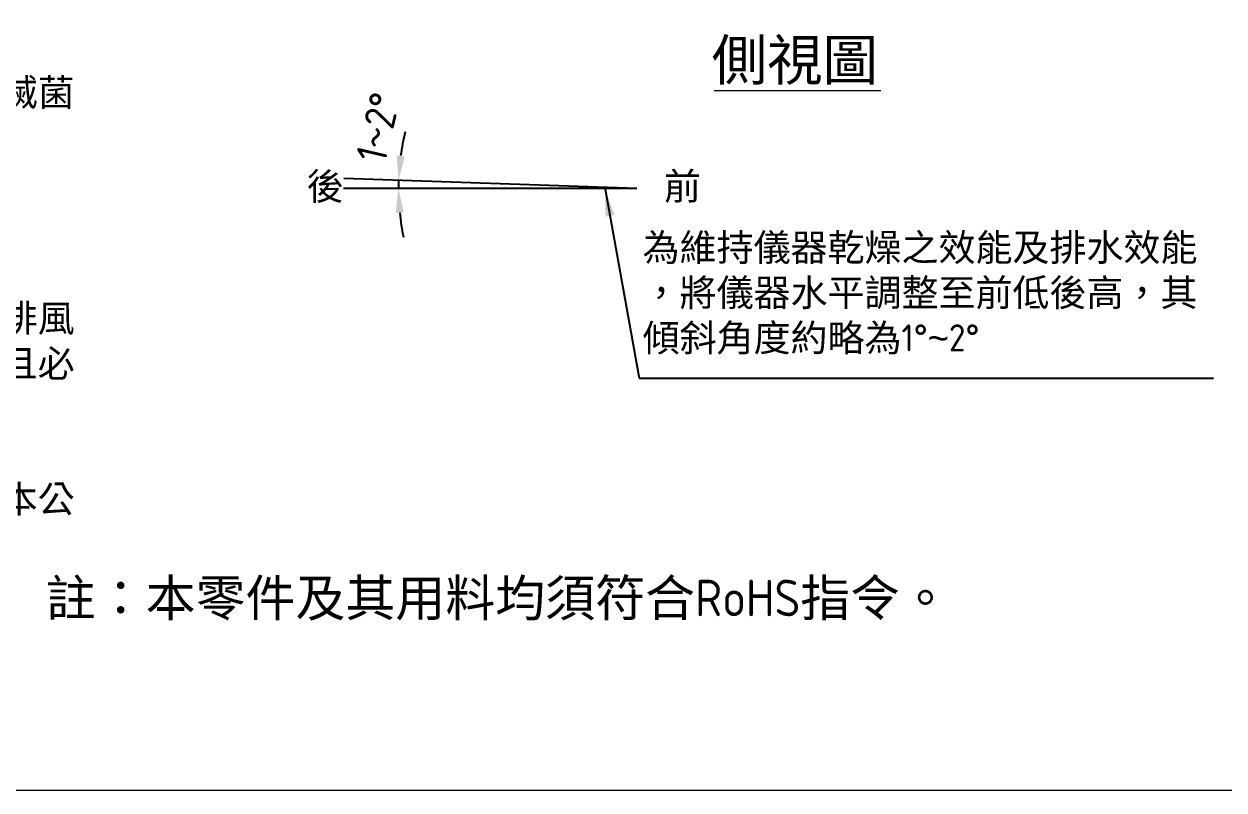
# Model space of a CAD drawing. Header units: millimetres. Extents: x 0 to 16115, y 0 to 11330.
# Drawn here: x 4111 to 8536, y 0 to 2826 of the extents above; entities that cross this region are included whole.
import ezdxf

# ---------------------------------------------------------------- set-up
doc = ezdxf.new("R2010")
doc.units = ezdxf.units.MM
doc.header["$MEASUREMENT"] = 0
doc.layers.get('0').update_dxf_attribs({"lineweight": 25})
doc.layers.add('D', color=3, linetype='Continuous', lineweight=13)
doc.layers.add('F', color=7, linetype='Continuous', lineweight=15)
doc.styles.get("Standard").update_dxf_attribs({"font": 'KAIU.TTF'})
doc.styles.add('STU25', font='isocp2.shx')
doc.dimstyles.new('STU25$2', dxfattribs={"dimscale": 8, "dimtxt": 2.5, "dimasz": 2, "dimexe": 0.6, "dimexo": 1, "dimgap": 1, "dimtad": 1, "dimdec": 0, "dimdsep": 46, "dimtxsty": 'STU25', "dimcen": 2, "dimazin": 2, "dimtfac": 1, "dimtdec": 0, "dimtmove": 0, "dimatfit": 3, "dimfxl": 0, "dimtolj": 1, "dimtzin": 12, "dimarcsym": 0})
doc.dimstyles.new('STU25$7', dxfattribs={"dimscale": 50, "dimtxt": 2.5, "dimasz": 2, "dimexe": 1.25, "dimexo": 0.625, "dimgap": 1, "dimtad": 0, "dimdec": 4, "dimdsep": 46, "dimtxsty": 'STU25', "dimcen": 2.5, "dimazin": 2, "dimtfac": 1, "dimtdec": 4, "dimtmove": 0, "dimatfit": 3, "dimfxl": 0, "dimtolj": 1, "dimtzin": 0, "dimarcsym": 0})

# ---------------------------------------------------------------- blocks, each defined once
blk = doc.blocks.new('*D21')
at = {"layer": 'D', "color": 0, "lineweight": -2}
for start, end in [(166.2581, 172.1291), (178, 180), (185.8709, 191.7419)]:
    blk.add_arc((6370.4, 2218.6), 878.7, start, end, dxfattribs=at)
at = {"layer": 'D', "color": 0}
for points in [[(5514.9, 2337.6), (5485.1, 2340.2), (5492.3, 2249.2)], [(5481.3, 2127.9), (5511.3, 2129.4), (5491.7, 2218.6)]]:
    blk.add_solid(points, dxfattribs=at)
at = {"layer": 'Defpoints', "color": 0}
for p in [(5289.2, 2218.6), (5289.9, 2256.3), (5491.8, 2228.8), (6370.4, 2218.6), (6370.4, 2218.6)]:
    blk.add_point(p, dxfattribs=at)
at = {"layer": 'D', "color": 0, "insert": (5333.2, 2333.9), "char_height": 112.5, "attachment_point": 1, "rotation": 76.8196, "style": 'STU25'}
blk.add_mtext('\\A1;1{\\f標楷體|b0|i0|c136|p65;~}2%%d', dxfattribs=at)

msp = doc.modelspace()

# ---------------------------------------------------------------- linework, layer by layer
at = {"linetype": 'Continuous'}
for q in [(5289.235, 2218.555), (5289.894, 2256.289)]:
    msp.add_line((6370.435, 2218.555), q, dxfattribs=at)
at = {"layer": 'D'}
msp.add_line((6655.569, 2580.793), (7269.901, 2580.793), dxfattribs=at)
at = {"layer": 'F', "color": 6}
msp.add_lwpolyline([(0, 11330), (0, 0), (16115, 0), (16115, 11330)], close=True, dxfattribs=at)

# ---------------------------------------------------------------- texts
at = {"insert": (4191.398, 775.943), "char_height": 135.00867, "attachment_point": 1, "style": 'STU25'}
msp.add_mtext('{\\f標楷體|b0|i0|c136|p65;註：本零件及其用料均須符合}RoHS{\\f標楷體|b0|i0|c136|p65;指令。}', dxfattribs=at)
at = {"layer": 'D', "color": 11, "attachment_point": 1}
for s, insert, char_height in [('重要事項：滅菌區環境條件:\\P-滅菌區的溫、濕度必須控制在40%%DC，85%RH以下\\P-滅菌區的環境控制，與上述第5~5-2項有直接關連，本公司建議\\P 排風系統需由專業公司計算後配管。\\P\\P注意：\\P- 配線至滅菌鍋的電線，必須放置於密封型配管中。\\P- 圖示中的排風系統僅對本滅菌鍋計算熱量散逸，且必須與滅菌\\P  區的空調系統隔離。\\P- 滅菌鍋尺寸:610x915x1200mm (寬x高x深)\\P- 外型尺寸:1740x2073x1230mm (寬x高x深)\\P- 所有的排放標準必須遵照當地法令之要求。\\P- 如果沒有天花夾層者，排風系統就必須安裝於牆壁，且其排風\\P  量必須等同於有飾板的排風量，以便將空氣排出建築物，且必\\P  須加裝柵網。\\P- 本圖所標示的安裝及配管，概由買方負擔。\\P- 假如安裝過程採用非本圖標示的接頭而遭遇問題時，請與本公\\P  司聯繫以便取得技術諮詢服務。\\P- 本圖標示的尺寸蓋以計算至牆的表面為之。\\P- 維修保養區必須要有充足的照明亮度。', (479.111, 3790.417), 100), ('側視圖', (6646.611, 2768.059), 150), ('{\\C3;為維持儀器乾燥之效能及排水效能\\P，將儀器水平調整至前低後高，其\\P傾斜角度約略為\\Fisocp2.shx;1%%D\\f???|b0|i0|c0|p65;~\\Fisocp2.shx;2%%D}', (6391.986, 2051.321), 100)]:
    msp.add_mtext(s, dxfattribs=dict(at, insert=insert, char_height=char_height))
at = {"layer": 'D', "linetype": 'Continuous', "char_height": 100, "width": 261.8172, "attachment_point": 1}
for s, insert in [('{\\Fisocp2.shx; }後', (5096.38, 2276.966)), (' 前', (6402.686, 2277.506))]:
    msp.add_mtext(s, dxfattribs=dict(at, insert=insert))

# ---------------------------------------------------------------- dimensions: what is measured, and where the dimension line sits
at = {"layer": 'D'}
dim = msp.add_angular_dim_2l(base=(5491.779, 2228.779), line1=((6370.435, 2218.555), (5289.235, 2218.555)), line2=((6370.435, 2218.555), (5289.894, 2256.289)), text='1{\\f標楷體|b0|i0|c136|p65;~}2%%d', dimstyle='STU25$2', override={"dimscale": 45}, dxfattribs=at)
dim.commit()
dim.dimension.update_dxf_attribs({"geometry": '*D21', "text_midpoint": (5514.868, 2418.918), "dimtype": 162})

# ---------------------------------------------------------------- leaders
msp.add_leader([(6253.966, 2216.412), (6379.34, 1518.672), (8496.628, 1518.672)], dimstyle='STU25$7', override={"dimgap": 1, "dimtad": 0}, dxfattribs=at)

doc.saveas('drawing.dxf')
